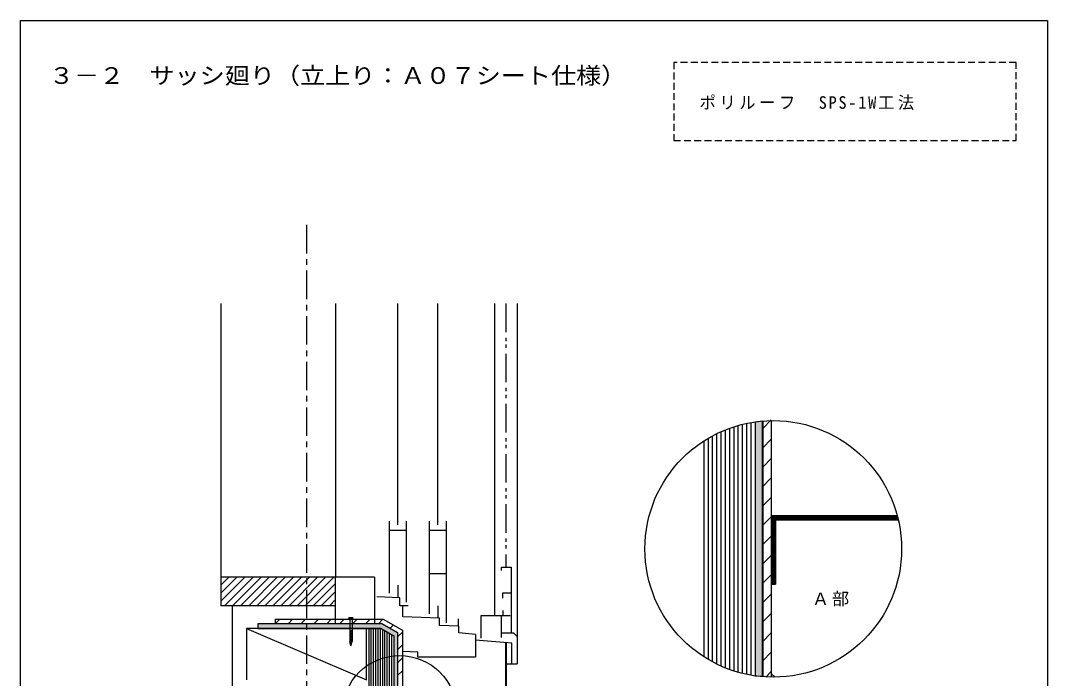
# Model space of a CAD drawing. Units: millimetres, scale not verified. Extents: x -455 to 445, y -650 to 635.
# Drawn here: x -455 to 445, y 58 to 635 of the extents above; entities that cross this region are included whole.
import ezdxf
from ezdxf.enums import TextEntityAlignment as Align

# ---------------------------------------------------------------- set-up
doc = ezdxf.new("R2010")
doc.units = ezdxf.units.MM
doc.header["$LTSCALE"] = 5
for name, pattern in [('CHAIN1', [8, 5, -1, 1, -1]), ('DASHED1', [1.8, 1.2, -0.6]), ('DOUBLE_CHAIN1', [8.8, 5, -1, 0.6, -0.6, 0.6, -1])]:
    doc.linetypes.add(name, pattern=pattern)
for name, color, linetype in [('0-0_境界寸法', 7, 'Continuous'), ('A-0', 4, 'Continuous'), ('A-9', 9, 'DASHED1'), ('F-0', 2, 'Continuous')]:
    doc.layers.add(name, color=color, linetype=linetype)
doc.styles.add('ＭＳ ゴシック', font='')
doc.styles.get('ＭＳ ゴシック').set_extended_font_data('MS Gothic')

msp = doc.modelspace()

# ---------------------------------------------------------------- linework, layer by layer
at = {"layer": 'A-0', "linetype": 'CHAIN1'}
msp.add_line((-204.184, 455.904), (-204.184, -325.771), dxfattribs=at)
at = {"layer": 'A-0'}
for p, q in [((-279.184, 386.998), (-279.184, 146.965)), ((-178.685, 386.998), (-178.685, 146.966)), ((-39.477, 386.998), (-39.477, 113.14)), ((-19.685, 386.998), (-19.685, 70.965)), ((173.984, 279.959), (173.984, 63.631)), ((177.734, 280.961), (177.734, 62.628)), ((181.484, 281.827), (181.484, 61.762)), ((185.234, 282.56), (185.234, 61.03)), ((203.19, 284.879), (195.69, 277.379)), ((151.484, 270.796), (151.484, 72.793)), ((155.234, 272.73), (155.234, 70.859)), ((158.984, 274.491), (158.984, 69.098)), ((162.734, 276.087), (162.734, 67.502)), ((170.233, 278.815), (170.233, 64.774)), ((147.734, 268.678), (147.734, 74.911)), ((203.19, 267.909), (195.69, 260.409)), ((203.19, 250.938), (195.69, 243.438)), ((203.19, 233.968), (195.69, 226.467)), ((203.19, 216.997), (195.69, 209.497)), ((203.19, 200.026), (195.69, 192.527)), ((203.19, 183.056), (195.69, 175.556)), ((203.19, 166.085), (195.69, 158.585)), ((-258.113, 146.965), (-279.184, 125.894)), ((-265.184, 146.965), (-279.184, 132.965)), ((-272.254, 146.965), (-279.184, 140.036)), ((-251.041, 146.965), (-276.041, 121.965)), ((-243.97, 146.965), (-268.97, 121.965)), ((-236.899, 146.965), (-261.899, 121.965)), ((-229.828, 146.965), (-254.828, 121.965)), ((-222.757, 146.965), (-247.757, 121.965)), ((-215.686, 146.965), (-240.686, 121.965)), ((-208.615, 146.965), (-233.615, 121.965)), ((-201.544, 146.965), (-226.544, 121.965)), ((-194.473, 146.965), (-219.473, 121.965)), ((-187.402, 146.965), (-212.402, 121.965)), ((-180.331, 146.965), (-205.331, 121.965)), ((203.19, 149.115), (195.69, 141.615)), ((-178.682, 141.543), (-198.259, 121.965)), ((-178.682, 134.472), (-191.188, 121.965)), ((-178.682, 127.401), (-184.118, 121.965)), ((203.19, 132.144), (195.69, 124.644)), ((-231.684, 106.166), (-227.684, 110.165)), ((-220.37, 106.166), (-216.37, 110.165)), ((-209.057, 106.166), (-205.057, 110.165)), ((-197.743, 106.166), (-193.743, 110.165)), ((-186.429, 106.166), (-182.429, 110.165)), ((-175.116, 106.166), (-171.115, 110.165)), ((-167.233, 111.34), (-167.233, 111.191)), ((-167.233, 111.34), (-163.133, 111.34)), ((-166.208, 110.165), (-167.233, 111.191)), ((-166.208, 110.165), (-166.208, 90.666)), ((-164.158, 110.165), (-163.133, 111.191)), ((-164.158, 110.165), (-164.158, 90.666)), ((-163.802, 106.166), (-159.802, 110.165)), ((-152.488, 106.166), (-148.488, 110.165)), ((-141.174, 106.166), (-137.174, 110.165)), ((203.19, 115.174), (195.69, 107.674)), ((-256.684, 101.965), (-151.684, 56.966)), ((-164.158, 100.166), (-166.208, 99.757)), ((-164.158, 99.196), (-166.208, 98.787)), ((-149.684, 101.965), (-149.684, -222.034)), ((-147.684, 101.965), (-147.684, -222.034)), ((-145.684, 101.965), (-145.684, -222.034)), ((-143.684, 101.965), (-143.684, -222.034)), ((-141.684, 101.965), (-141.684, -222.034)), ((-137.684, 101.377), (-137.684, -222.034)), ((-135.684, 100.223), (-135.684, -222.034)), ((-133.684, 99.068), (-133.684, -222.034)), ((-128.041, 105.047), (-130.969, 102.119)), ((-164.158, 98.227), (-166.208, 97.818)), ((-164.158, 97.257), (-166.208, 96.848)), ((-164.158, 96.288), (-166.208, 95.879)), ((-164.158, 95.318), (-166.208, 94.909)), ((-164.158, 94.349), (-166.208, 93.94)), ((-164.158, 93.38), (-166.208, 92.97)), ((-164.158, 92.41), (-166.208, 92.001)), ((-164.158, 91.441), (-166.208, 91.031)), ((-165.183, 86.84), (-166.208, 90.666)), ((-164.213, 90.46), (-166.054, 90.093)), ((-165.183, 86.84), (-164.158, 90.666)), ((-131.684, 97.913), (-131.684, -222.034)), ((-129.684, 96.759), (-129.684, -222.034)), ((-123.984, 94.852), (-119.984, 98.852)), ((-123.984, -142.275), (-123.984, 98.086)), ((203.19, 98.203), (195.69, 90.703)), ((-164.488, 89.436), (-165.808, 89.173)), ((-164.762, 88.412), (-165.561, 88.252)), ((-123.984, 83.538), (-119.984, 87.538)), ((203.19, 81.232), (195.69, 73.733)), ((-123.984, 72.224), (-119.984, 76.225)), ((-123.984, 72.224), (-119.984, 76.225)), ((-123.984, 60.911), (-119.984, 64.911)), ((-123.984, 60.911), (-119.984, 64.911)), ((203.19, 64.262), (198.307, 59.378)), ((203.19, 60.019), (202.814, 59.643))]:
    msp.add_line(p, q, dxfattribs=at)
at = {"layer": 'A-0', "color": 7}
for p, q in [((-124.179, 192.965), (-124.178, 386.998)), ((-89.181, 192.965), (-89.181, 386.998)), ((-131.681, 195.965), (-131.683, 132.966)), ((-116.683, 195.965), (-116.685, 124.964)), ((-96.683, 195.965), (-96.685, 114.964)), ((-81.682, 195.965), (-81.684, 106.964)), ((-116.683, 187.966), (-131.681, 187.966)), ((-81.682, 187.966), (-96.683, 187.966)), ((-279.184, 146.965), (-279.184, 121.965)), ((-178.685, 146.965), (-279.184, 146.965)), ((-144.48, 146.965), (-193.684, 146.965)), ((-176.184, 146.966), (-178.685, 146.966)), ((-178.682, 106.166), (-178.682, 146.965)), ((-144.48, 146.965), (-144.48, 106.166)), ((-81.684, 149.766), (-96.685, 149.766)), ((-124.184, 139.966), (-124.184, 129.024)), ((-178.685, 121.965), (-279.184, 121.965)), ((-269.184, 121.965), (-269.184, -210.035)), ((-89.183, 121.964), (-89.183, 111.024)), ((-31.984, 117.64), (-31.984, 113.177)), ((-71.381, 110.465), (-71.381, 103.988)), ((-71.381, 110.465), (-71.381, 103.988)), ((-33.285, 94.141), (-33.285, 113.14)), ((-56.185, 96.768), (-56.185, 76.965)), ((-56.185, 96.768), (-56.185, 76.965)), ((-33.285, 98.141), (-22.784, 98.141)), ((-22.784, 98.141), (-19.785, 95.141)), ((-106.685, 81.214), (-119.984, 81.677)), ((-106.685, 76.965), (-106.685, 81.214)), ((-56.185, 76.965), (-106.685, 76.965)), ((-56.185, 76.965), (-106.685, 76.965)), ((-29.184, 70.965), (-19.685, 70.965))]:
    msp.add_line(p, q, dxfattribs=at)
at = {"layer": 'A-0', "color": 7, "linetype": 'DOUBLE_CHAIN1'}
msp.add_line((-29.581, 386.998), (-29.581, 155.641), dxfattribs=at)
at = {"layer": 'A-0', "color": 3}
for p, q in [((188.984, 282.947), (188.984, 60.428)), ((166.484, 277.527), (166.484, 66.063)), ((143.984, 266.365), (143.984, 77.224)), ((203.19, 193.638), (210.394, 200.842)), ((203.19, 194.699), (209.333, 200.842)), ((203.19, 195.759), (208.272, 200.842)), ((203.19, 196.82), (207.212, 200.842)), ((203.19, 197.881), (206.151, 200.842)), ((203.19, 198.941), (205.09, 200.842)), ((203.19, 200.002), (204.03, 200.842)), ((313.601, 200.842), (203.19, 200.842)), ((207.704, 197.092), (211.454, 200.842)), ((208.765, 197.092), (212.515, 200.842)), ((209.826, 197.092), (213.576, 200.842)), ((210.886, 197.092), (214.636, 200.842)), ((211.947, 197.092), (215.697, 200.842)), ((213.008, 197.092), (216.758, 200.842)), ((214.068, 197.092), (217.818, 200.842)), ((215.129, 197.092), (218.879, 200.842)), ((216.19, 197.092), (219.94, 200.842)), ((217.25, 197.092), (221, 200.842)), ((218.311, 197.092), (222.061, 200.842)), ((219.371, 197.092), (223.122, 200.842)), ((220.432, 197.092), (224.182, 200.842)), ((221.493, 197.092), (225.243, 200.842)), ((222.553, 197.092), (226.304, 200.842)), ((223.614, 197.092), (227.364, 200.842)), ((224.675, 197.092), (228.425, 200.842)), ((225.735, 197.092), (229.486, 200.842)), ((226.796, 197.092), (230.546, 200.842)), ((227.857, 197.092), (231.607, 200.842)), ((228.917, 197.092), (232.667, 200.842)), ((229.978, 197.092), (233.728, 200.842)), ((231.039, 197.092), (234.789, 200.842)), ((232.099, 197.092), (235.849, 200.842)), ((233.16, 197.092), (236.91, 200.842)), ((234.221, 197.092), (237.971, 200.842)), ((235.281, 197.092), (239.031, 200.842)), ((236.342, 197.092), (240.092, 200.842)), ((237.403, 197.092), (241.153, 200.842)), ((238.463, 197.092), (242.213, 200.842)), ((239.524, 197.092), (243.274, 200.842)), ((240.585, 197.092), (244.335, 200.842)), ((241.645, 197.092), (245.395, 200.842)), ((242.706, 197.092), (246.456, 200.842)), ((243.767, 197.092), (247.516, 200.842)), ((244.827, 197.092), (248.577, 200.842)), ((245.888, 197.092), (249.638, 200.842)), ((246.949, 197.092), (250.698, 200.842)), ((248.009, 197.092), (251.759, 200.842)), ((249.07, 197.092), (252.82, 200.842)), ((250.131, 197.092), (253.88, 200.842)), ((251.191, 197.092), (254.941, 200.842)), ((252.252, 197.092), (256.002, 200.842)), ((253.313, 197.092), (257.062, 200.842)), ((254.373, 197.092), (258.123, 200.842)), ((255.434, 197.092), (259.184, 200.842)), ((256.495, 197.092), (260.244, 200.842)), ((257.555, 197.092), (261.305, 200.842)), ((258.616, 197.092), (262.366, 200.842)), ((259.677, 197.092), (263.426, 200.842)), ((260.737, 197.092), (264.487, 200.842)), ((261.798, 197.092), (265.548, 200.842)), ((262.859, 197.092), (266.608, 200.842)), ((263.919, 197.092), (267.669, 200.842)), ((264.98, 197.092), (268.73, 200.842)), ((266.041, 197.092), (269.79, 200.842)), ((267.101, 197.092), (270.851, 200.842)), ((268.162, 197.092), (271.912, 200.842)), ((269.223, 197.092), (272.972, 200.842)), ((270.283, 197.092), (274.033, 200.842)), ((271.344, 197.092), (275.094, 200.842)), ((272.405, 197.092), (276.154, 200.842)), ((273.465, 197.092), (277.215, 200.842)), ((274.526, 197.092), (278.276, 200.842)), ((275.587, 197.092), (279.336, 200.842)), ((276.647, 197.092), (280.397, 200.842)), ((277.708, 197.092), (281.458, 200.842)), ((278.769, 197.092), (282.518, 200.842)), ((279.829, 197.092), (283.579, 200.842)), ((280.89, 197.092), (284.64, 200.842)), ((281.95, 197.092), (285.7, 200.842)), ((283.011, 197.092), (286.761, 200.842)), ((284.072, 197.092), (287.822, 200.842)), ((285.132, 197.092), (288.882, 200.842)), ((286.193, 197.092), (289.943, 200.842)), ((287.254, 197.092), (291.004, 200.842)), ((288.314, 197.092), (292.064, 200.842)), ((289.375, 197.092), (293.125, 200.842)), ((290.436, 197.092), (294.186, 200.842)), ((291.496, 197.092), (295.246, 200.842)), ((292.557, 197.092), (296.307, 200.842)), ((293.618, 197.092), (297.368, 200.842)), ((294.678, 197.092), (298.428, 200.842)), ((295.739, 197.092), (299.489, 200.842)), ((296.799, 197.092), (300.55, 200.842)), ((297.86, 197.092), (301.61, 200.842)), ((298.921, 197.092), (302.671, 200.842)), ((299.981, 197.092), (303.732, 200.842)), ((301.042, 197.092), (304.792, 200.842)), ((302.103, 197.092), (305.853, 200.842)), ((303.163, 197.092), (306.914, 200.842)), ((304.224, 197.092), (307.974, 200.842)), ((305.285, 197.092), (309.035, 200.842)), ((306.345, 197.092), (310.095, 200.842)), ((307.406, 197.092), (311.156, 200.842)), ((308.467, 197.092), (312.217, 200.842)), ((309.527, 197.092), (313.277, 200.842)), ((310.588, 197.092), (313.755, 200.259)), ((311.649, 197.092), (313.972, 199.415)), ((312.709, 197.092), (314.184, 198.566)), ((203.19, 192.577), (206.94, 196.327)), ((203.19, 191.517), (206.94, 195.267)), ((203.19, 190.456), (206.94, 194.206)), ((203.19, 189.395), (206.94, 193.145)), ((203.19, 188.335), (206.94, 192.085)), ((203.19, 187.274), (206.94, 191.024)), ((203.19, 186.213), (206.94, 189.963)), ((206.94, 197.092), (206.94, 140.842)), ((314.535, 197.092), (206.94, 197.092)), ((313.77, 197.092), (314.39, 197.711)), ((203.19, 185.153), (206.94, 188.903)), ((203.19, 184.092), (206.94, 187.842)), ((203.19, 183.031), (206.94, 186.782)), ((203.19, 181.971), (206.94, 185.721)), ((203.19, 180.91), (206.94, 184.66)), ((203.19, 179.849), (206.94, 183.6)), ((203.19, 178.789), (206.94, 182.539)), ((203.19, 177.728), (206.94, 181.478)), ((203.19, 176.667), (206.94, 180.418)), ((203.19, 175.607), (206.94, 179.357)), ((203.19, 174.546), (206.94, 178.296)), ((203.19, 173.486), (206.94, 177.236)), ((203.19, 172.425), (206.94, 176.175)), ((203.19, 171.364), (206.94, 175.114)), ((203.19, 170.304), (206.94, 174.054)), ((203.19, 169.243), (206.94, 172.993)), ((203.19, 168.182), (206.94, 171.932)), ((203.19, 167.122), (206.94, 170.872)), ((203.19, 166.061), (206.94, 169.811)), ((203.19, 165), (206.94, 168.75)), ((203.19, 163.94), (206.94, 167.69)), ((203.19, 162.879), (206.94, 166.629)), ((203.19, 161.818), (206.94, 165.568)), ((203.19, 160.758), (206.94, 164.508)), ((203.19, 159.697), (206.94, 163.447)), ((203.19, 158.637), (206.94, 162.386)), ((203.19, 157.576), (206.94, 161.326)), ((203.19, 156.515), (206.94, 160.265)), ((203.19, 155.455), (206.94, 159.204)), ((203.19, 154.394), (206.94, 158.144)), ((203.19, 153.333), (206.94, 157.083)), ((203.19, 152.273), (206.94, 156.022)), ((203.19, 151.212), (206.94, 154.962)), ((203.19, 150.151), (206.94, 153.901)), ((203.19, 149.091), (206.94, 152.84)), ((203.19, 148.03), (206.94, 151.78)), ((203.19, 146.969), (206.94, 150.719)), ((203.19, 145.909), (206.94, 149.658)), ((203.19, 144.848), (206.94, 148.598)), ((203.19, 143.787), (206.94, 147.537)), ((203.19, 142.726), (206.94, 146.476)), ((203.19, 141.666), (206.94, 145.416)), ((203.427, 140.842), (206.94, 144.355)), ((203.19, 140.842), (206.94, 140.842)), ((204.487, 140.842), (206.94, 143.294)), ((205.548, 140.842), (206.94, 142.234)), ((206.609, 140.842), (206.94, 141.173)), ((-256.684, 101.965), (-256.684, 56.966)), ((-138.703, 101.965), (-256.684, 101.965)), ((-246.684, 106.166), (-246.684, 101.965)), ((-137.977, 106.166), (-246.684, 106.166)), ((-151.684, 56.966), (-151.684, 101.965)), ((-139.684, 101.965), (-139.684, -222.034)), ((-137.977, 106.166), (-123.984, 98.086)), ((-123.984, -142.275), (-123.984, 98.086)), ((-29.784, 89.407), (-29.784, 49.565)), ((-29.184, 89.407), (-29.184, 48.965))]:
    msp.add_line(p, q, dxfattribs=at)
at = {"layer": 'A-0', "color": 2}
for p, q in [((195.69, 283.916), (195.69, 59.674)), ((203.19, 284.281), (203.19, 59.406)), ((-231.684, 110.165), (-231.684, 106.166))]:
    msp.add_line(p, q, dxfattribs=at)
at = {"layer": 'A-0', "color": 5}
for p, q in [((205.88, 59.928), (203.49, 62.317)), ((203.948, 59.738), (203.49, 60.196))]:
    msp.add_line(p, q, dxfattribs=at)
at = {"layer": 'A-0'}
msp.add_lwpolyline([(188.984, 282.947), (188.984, 60.428), (195.39, 60.196), (195.39, 283.89)], close=True, dxfattribs=at)
at = {"layer": 'A-0', "color": 7}
for points in [[(-33.285, 152.841), (-33.285, 155.641), (-24.784, 155.641), (-24.784, 98.141)], [(-115.182, 121.709), (-122.48, 121.964), (-122.48, 128.964), (-142.454, 129.662)], [(-31.984, 128.639), (-31.984, 133.14), (-24.784, 133.14)], [(-56.185, 96.768), (-70.682, 98.037), (-70.682, 103.965), (-87.482, 104.55), (-87.482, 110.964), (-119.683, 112.09), (-119.683, 121.866)], [(-56.185, 96.768), (-70.682, 98.037), (-70.682, 103.965), (-87.482, 104.55), (-87.482, 110.964)], [(-25.785, 113.14), (-51.382, 113.14), (-51.382, 93.442)], [(-24.182, 70.965), (-24.182, 88.97), (-56.185, 91.768)]]:
    msp.add_lwpolyline(points, dxfattribs=at)
at = {"layer": 'A-0', "color": 2}
msp.add_lwpolyline([(-231.684, 110.165), (-136.906, 110.165), (-119.984, 100.396), (-119.984, -138.259)], dxfattribs=at)
at = {"layer": 'A-0'}
for points in [[(-163.133, 111.34), (-163.133, 111.191), (-167.233, 111.191)], [(-246.684, 106.166), (-246.684, 101.965), (-138.703, 101.965)], [(-123.984, 98.086), (-137.977, 106.166), (-246.684, 106.166)], [(-138.703, 101.965), (-127.684, 95.604), (-127.684, -146.353)]]:
    msp.add_lwpolyline(points, dxfattribs=at)
at = {"layer": 'A-0', "color": 3}
msp.add_lwpolyline([(-138.703, 101.965), (-127.684, 95.604), (-127.684, -222.034)], dxfattribs=at)
at = {"layer": 'A-0', "color": 7}
for centre, radius in [((204.916, 171.795), 112.5), ((-122.622, 28.258), 50)]:
    msp.add_circle(centre, radius, dxfattribs=at)
at = {"layer": 'A-0', "color": 9}
msp.add_solid([(195.39, 283.89), (188.984, 282.947), (195.39, 60.196), (188.984, 60.428)], dxfattribs=at)
at = {"layer": 'A-9', "color": 7}
for p, q in [((417.7, 598.502), (117.7, 598.502)), ((117.7, 598.502), (117.7, 529.864)), ((417.7, 529.864), (417.7, 598.502)), ((117.7, 529.864), (417.7, 529.864))]:
    msp.add_line(p, q, dxfattribs=at)
at = {"layer": 'A-9'}
for points in [[(-138.703, 101.965), (-137.977, 106.166), (-246.684, 101.965), (-246.684, 106.166)], [(-137.977, 106.166), (-138.703, 101.965), (-123.984, 98.086), (-127.684, 95.604)], [(-127.684, 95.604), (-123.984, 98.086), (-127.684, -146.353), (-123.984, -142.275)]]:
    msp.add_solid(points, dxfattribs=at)
at = {"layer": 'F-0'}
msp.add_lwpolyline([(-454.787, -649.821), (-454.787, 635.178), (445.213, 635.178), (445.213, -649.821)], close=True, dxfattribs=at)

# ---------------------------------------------------------------- texts
at = {"layer": '0-0_境界寸法', "style": 'ＭＳ ゴシック', "width": 1.1}
msp.add_text('３－２\u3000サッシ廻り（立上り：Ａ０７シート仕様）', height=14.66, dxfattribs=at).set_placement((-429.787, 575.179), align=Align.BOTTOM_LEFT)
at = {"layer": 'A-0', "color": 7, "insert": (238.872, 121.275), "char_height": 11, "attachment_point": 7, "style": 'ＭＳ ゴシック'}
msp.add_mtext('\\T1.17;Ａ部', dxfattribs=at)
at = {"layer": 'A-9', "color": 7, "insert": (140.371, 556.543), "char_height": 11, "attachment_point": 7, "style": 'ＭＳ ゴシック'}
msp.add_mtext('\\T1.22;\\W0.95;ポリルーフ\u3000SPS-1W工法', dxfattribs=at)

doc.saveas('drawing.dxf')
